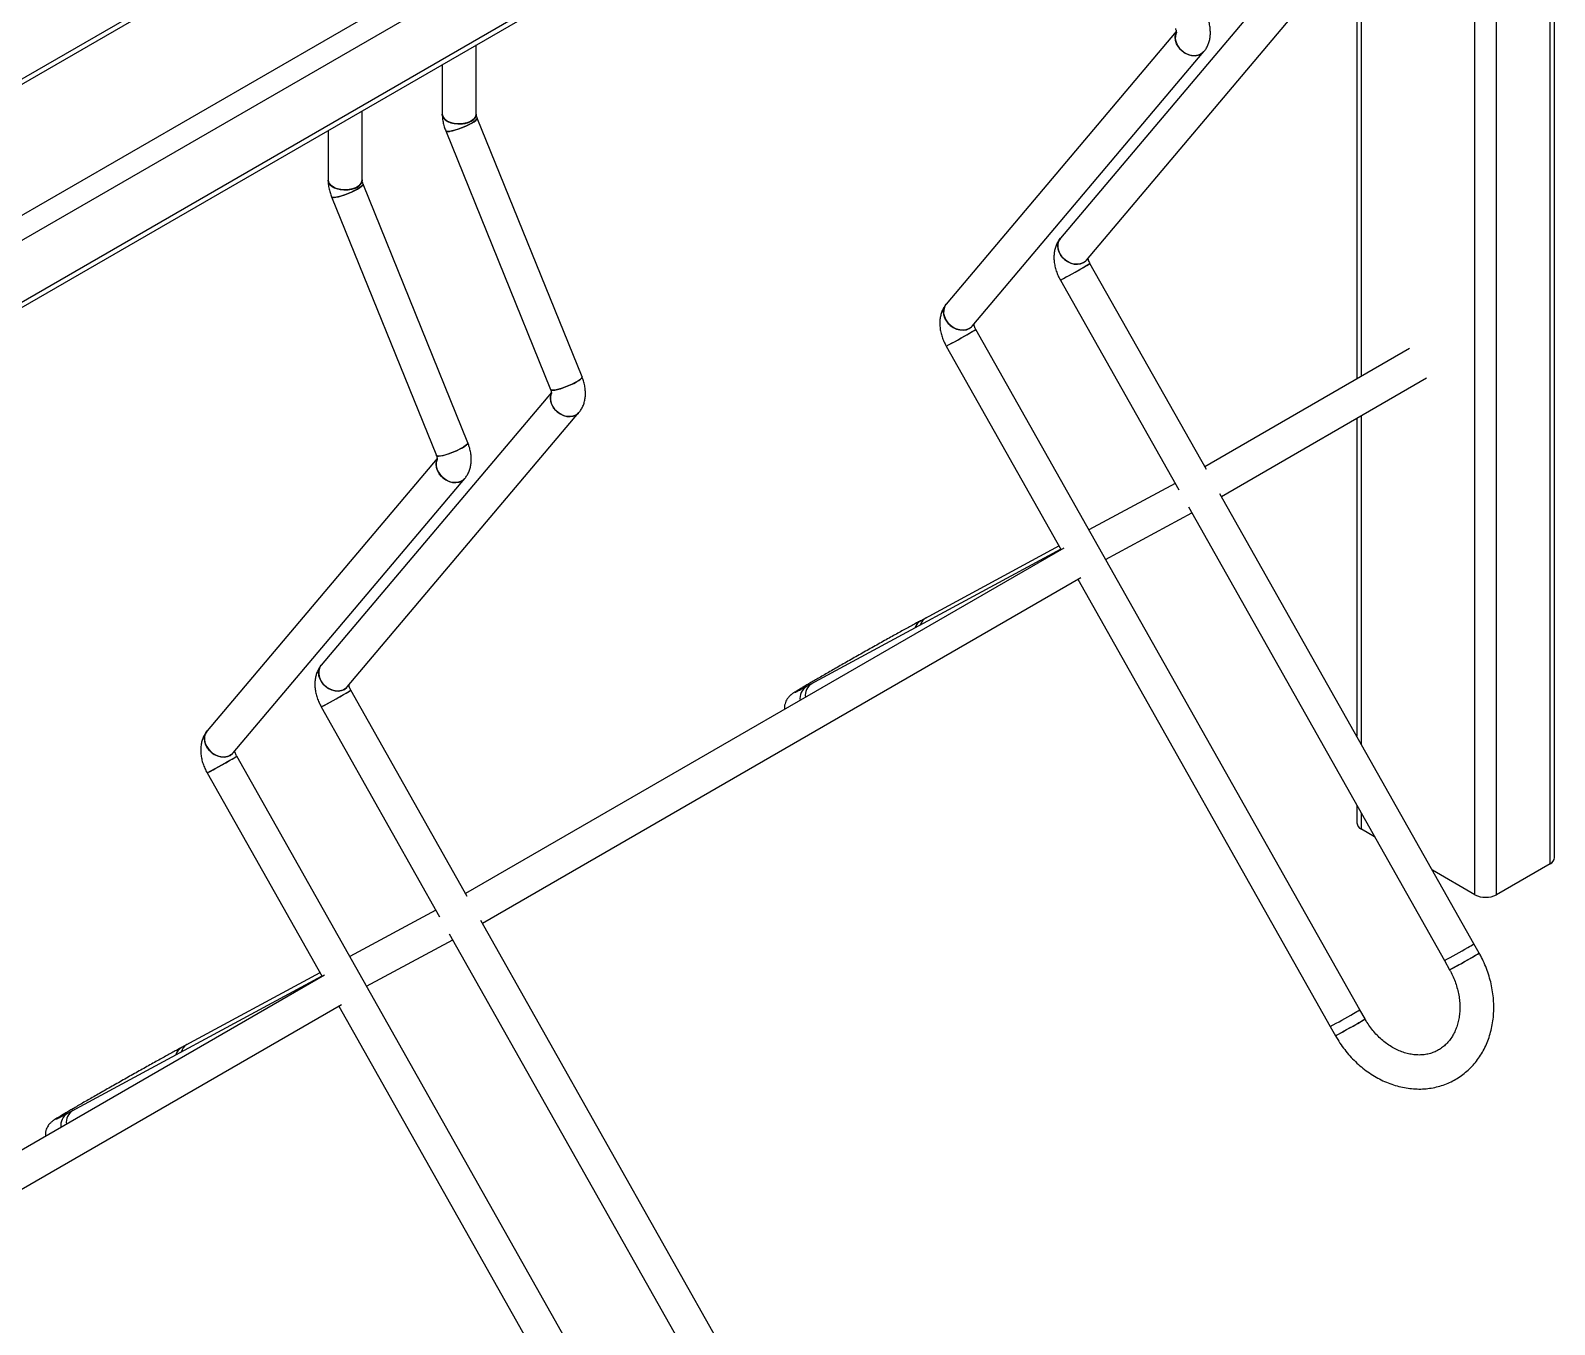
# Model space of a CAD drawing. Header units: millimetres. Extents: x 1641 to 7581, y -3677 to 523.
# Drawn here: x 6492 to 7209, y -1767 to -1158 of the extents above; entities that cross this region are included whole.
import ezdxf

# ---------------------------------------------------------------- set-up
doc = ezdxf.new("R2010")
doc.units = ezdxf.units.MM

msp = doc.modelspace()

# ---------------------------------------------------------------- linework, layer by layer
for p, q in [((7148.83, -799.85), (5772.96, -1594.12)), ((7153.92, -799.34), (5775.07, -1595.34)), ((7207.38, -830.2), (5828.52, -1626.2)), ((7209.49, -1547.62), (7209.49, -834.87)), ((7207.38, -841.96), (5838.7, -1632.08)), ((7207.38, -1550.56), (7207.38, -841.96)), ((7182.21, -885.56), (5863.88, -1646.62)), ((7182.21, -1565.09), (7182.21, -885.56)), ((5865.99, -1647.84), (7177.12, -890.94)), ((7172.03, -1565.09), (7172.03, -893.88)), ((7118.57, -1321.16), (7118.57, -924.74)), ((7116.46, -925.95), (7116.46, -1322.38)), ((7085.19, -1127.98), (6976.91, -1256.2)), ((7085.19, -1127.98), (6976.91, -1256.2)), ((6989.13, -1266.52), (7098.19, -1137.38)), ((6989.13, -1266.52), (7098.19, -1137.38)), ((7031.45, -1159), (6923.17, -1287.22)), ((7031.45, -1159), (6923.17, -1287.22)), ((6701.94, -1197.81), (6701.94, -1165.25)), ((6701.94, -1197.81), (6701.94, -1165.25)), ((6935.39, -1297.54), (7044.45, -1168.4)), ((6935.39, -1297.54), (7044.45, -1168.4)), ((6685.94, -1174.48), (6685.94, -1197.81)), ((6685.94, -1174.48), (6685.94, -1197.81)), ((6648.2, -1228.84), (6648.2, -1196.27)), ((6648.2, -1228.84), (6648.2, -1196.27)), ((6751.72, -1321.39), (6702.4, -1199.66)), ((6751.72, -1321.39), (6702.4, -1199.66)), ((6632.2, -1205.51), (6632.2, -1228.84)), ((6632.2, -1205.51), (6632.2, -1228.84)), ((6687.57, -1205.67), (6736.89, -1327.4)), ((6687.57, -1205.67), (6736.89, -1327.4)), ((6697.98, -1352.41), (6648.66, -1230.69)), ((6697.98, -1352.41), (6648.66, -1230.69)), ((6633.83, -1236.69), (6683.15, -1358.42)), ((6633.83, -1236.69), (6683.15, -1358.42)), ((7045.6, -1365.07), (6990.82, -1268.06)), ((7045.6, -1365.07), (6990.82, -1268.06)), ((6976.89, -1275.93), (7032.6, -1374.61)), ((6976.89, -1275.93), (7032.6, -1374.61)), ((7117.83, -1619.21), (6937.08, -1299.08)), ((7117.83, -1619.21), (6937.08, -1299.08)), ((6923.15, -1306.95), (6977.24, -1402.75)), ((6923.15, -1306.95), (6977.24, -1402.75)), ((7141.3, -1308.04), (7044.84, -1363.73)), ((7052.7, -1377.66), (7149.3, -1321.9)), ((6737.29, -1328.82), (6629.01, -1457.03)), ((6737.29, -1328.82), (6629.01, -1457.03)), ((6641.24, -1467.36), (6750.29, -1338.22)), ((6641.24, -1467.36), (6750.29, -1338.22)), ((7116.46, -1340.86), (7116.46, -1490.57)), ((7118.57, -1494.31), (7118.57, -1339.64)), ((6683.55, -1359.84), (6575.27, -1488.06)), ((6683.55, -1359.84), (6575.27, -1488.06)), ((6587.5, -1498.38), (6696.55, -1369.24)), ((6587.5, -1498.38), (6696.55, -1369.24)), ((7030.87, -1371.53), (6990.34, -1393.4)), ((7171.57, -1588.18), (7052.02, -1376.45)), ((7171.57, -1588.18), (7052.02, -1376.45)), ((7037.15, -1382.65), (7157.64, -1596.05)), ((7037.15, -1382.65), (7157.64, -1596.05)), ((6998.2, -1407.34), (7038.73, -1385.46)), ((6978.45, -1402.05), (6696.94, -1564.56)), ((6977.13, -1402.55), (6857.4, -1467.18)), ((6976.25, -1401.01), (6911.14, -1436.15)), ((6704.81, -1578.5), (6986.45, -1415.91)), ((6985.11, -1416.68), (7103.9, -1627.07)), ((6985.11, -1416.68), (7103.9, -1627.07)), ((6911, -1436.23), (6911.14, -1436.15)), ((6913.68, -1434.78), (6911.14, -1436.15)), ((6697.7, -1565.91), (6642.92, -1468.89)), ((6697.7, -1565.91), (6642.92, -1468.89)), ((6859.94, -1465.81), (6857.4, -1467.18)), ((6628.99, -1476.76), (6684.71, -1575.44)), ((6628.99, -1476.76), (6684.71, -1575.44)), ((6769.94, -1820.04), (6589.18, -1499.92)), ((6769.94, -1820.04), (6589.18, -1499.92)), ((6575.25, -1507.78), (6629.34, -1603.59)), ((6575.25, -1507.78), (6629.34, -1603.59)), ((7116.46, -1523.12), (7116.46, -1531.29)), ((7118.57, -1534.23), (7118.57, -1526.85)), ((7124.75, -1537.8), (7118.57, -1534.23)), ((7172.03, -1565.09), (7152.01, -1553.53)), ((7207.38, -1550.56), (7182.21, -1565.09)), ((6682.97, -1572.36), (6642.44, -1594.24)), ((6823.68, -1789.02), (6704.12, -1577.28)), ((6823.68, -1789.02), (6704.12, -1577.28)), ((6689.25, -1583.49), (6809.75, -1796.89)), ((6689.25, -1583.49), (6809.75, -1796.89)), ((6650.31, -1608.18), (6690.84, -1586.3)), ((7174.03, -1592.54), (7171.57, -1588.18)), ((7157.64, -1596.05), (7160.1, -1600.4)), ((6630.55, -1602.89), (6349.04, -1765.4)), ((6629.23, -1603.39), (6509.5, -1668.01)), ((6628.36, -1601.84), (6563.24, -1636.99)), ((6356.91, -1779.33), (6638.55, -1616.75)), ((6637.21, -1617.52), (6756, -1827.91)), ((6637.21, -1617.52), (6756, -1827.91)), ((7120.29, -1623.56), (7117.83, -1619.21)), ((7103.9, -1627.07), (7106.36, -1631.43)), ((6565.78, -1635.62), (6563.24, -1636.99)), ((6563.11, -1637.06), (6563.24, -1636.99)), ((6512.04, -1666.64), (6509.5, -1668.01))]:
    msp.add_line(p, q)
at = {"flags": 128}
for points in [[(7044.46, -1168.4), (7043.65, -1169.17), (7042.43, -1169.87), (7041.01, -1170.27), (7039.47, -1170.34), (7037.88, -1170.07), (7036.31, -1169.49), (7034.83, -1168.61), (7033.52, -1167.49), (7032.43, -1166.16), (7031.62, -1164.7), (7031.12, -1163.17), (7030.96, -1161.65), (7031.15, -1160.19), (7031.41, -1159.42)], [(7031.4, -1159.44), (7031.37, -1159.52), (7031.01, -1160.91), (7031, -1162.4), (7031.33, -1163.94), (7031.99, -1165.44), (7032.95, -1166.85), (7034.15, -1168.08), (7035.56, -1169.08), (7037.09, -1169.82), (7038.68, -1170.24), (7040.26, -1170.34), (7041.74, -1170.11), (7043.07, -1169.56)], [(7031.4, -1159.44), (7031.37, -1159.52), (7031.01, -1160.91), (7031, -1162.4), (7031.33, -1163.94), (7031.99, -1165.44), (7032.95, -1166.85), (7034.15, -1168.08), (7035.56, -1169.08), (7037.09, -1169.82), (7038.68, -1170.24), (7040.26, -1170.34), (7041.74, -1170.11), (7043.07, -1169.56)], [(7031.4, -1159.44), (7031.37, -1159.52), (7031.01, -1160.91), (7031, -1162.4), (7031.33, -1163.94), (7031.99, -1165.44), (7032.95, -1166.85), (7034.15, -1168.08), (7035.56, -1169.08), (7037.09, -1169.82), (7038.68, -1170.24), (7040.26, -1170.34), (7041.74, -1170.11), (7043.07, -1169.56)], [(7043.07, -1169.56), (7044.17, -1168.71), (7044.45, -1168.4)], [(7043.07, -1169.56), (7044.17, -1168.71), (7044.46, -1168.4)], [(7043.07, -1169.56), (7044.17, -1168.71), (7044.45, -1168.4)], [(6685.94, -1197.81), (6685.95, -1197.94), (6686.18, -1198.93), (6686.78, -1199.86), (6687.71, -1200.71), (6688.93, -1201.41), (6690.39, -1201.95), (6692.01, -1202.29), (6693.73, -1202.43), (6695.45, -1202.35), (6697.11, -1202.05), (6698.61, -1201.56), (6699.9, -1200.9), (6700.91, -1200.08), (6701.59, -1199.17), (6701.92, -1198.19), (6701.94, -1197.81)], [(6701.94, -1197.81), (6701.94, -1197.94), (6701.71, -1198.93), (6701.11, -1199.86), (6700.18, -1200.71), (6698.96, -1201.41), (6697.5, -1201.95), (6695.88, -1202.29), (6694.16, -1202.43), (6692.44, -1202.35), (6690.78, -1202.05), (6689.28, -1201.56), (6687.99, -1200.9), (6686.98, -1200.08), (6686.3, -1199.17), (6685.97, -1198.19), (6685.94, -1197.81)], [(6685.94, -1197.82), (6686.09, -1198.68), (6686.6, -1199.64), (6687.45, -1200.51), (6688.6, -1201.25), (6690.01, -1201.83), (6691.6, -1202.23), (6693.3, -1202.41), (6695.03, -1202.39), (6696.7, -1202.15), (6698.25, -1201.7), (6699.6, -1201.08)], [(6701.94, -1197.75), (6701.8, -1198.68), (6701.29, -1199.64), (6700.44, -1200.51), (6699.29, -1201.25), (6697.88, -1201.83), (6696.29, -1202.23), (6694.59, -1202.41), (6692.86, -1202.39), (6691.19, -1202.15), (6689.64, -1201.7), (6688.29, -1201.08)], [(6687.55, -1205.6), (6687.59, -1205.72), (6687.94, -1205.93), (6688.62, -1205.99), (6689.59, -1205.89), (6690.82, -1205.65), (6692.24, -1205.26), (6693.8, -1204.76), (6695.4, -1204.15), (6696.99, -1203.48), (6698.48, -1202.76), (6699.81, -1202.05)], [(6687.55, -1205.6), (6687.59, -1205.72), (6687.94, -1205.93), (6688.62, -1205.99), (6689.59, -1205.89), (6690.82, -1205.65), (6692.24, -1205.26), (6693.8, -1204.76), (6695.4, -1204.15), (6696.99, -1203.48), (6698.48, -1202.76), (6699.81, -1202.05)], [(6702.4, -1199.67), (6702.38, -1199.97), (6702.03, -1200.45), (6701.36, -1201.04), (6700.39, -1201.7), (6699.17, -1202.4), (6697.75, -1203.12), (6696.2, -1203.82), (6694.6, -1204.46), (6693.01, -1205.02), (6691.51, -1205.47), (6690.18, -1205.79), (6689.07, -1205.96), (6688.24, -1205.98), (6687.72, -1205.84), (6687.57, -1205.67)], [(6702.4, -1199.67), (6702.41, -1199.87), (6702.15, -1200.32), (6701.56, -1200.88), (6700.66, -1201.53), (6699.5, -1202.23), (6698.12, -1202.94), (6696.6, -1203.65), (6695, -1204.31), (6693.4, -1204.89), (6691.87, -1205.37), (6690.49, -1205.72), (6689.32, -1205.93)], [(6699.81, -1202.05), (6700.91, -1201.36), (6701.74, -1200.73), (6702.25, -1200.2), (6702.42, -1199.78), (6702.4, -1199.66)], [(6699.81, -1202.05), (6700.91, -1201.36), (6701.74, -1200.73), (6702.25, -1200.2), (6702.42, -1199.78), (6702.4, -1199.66)], [(6632.2, -1228.84), (6632.21, -1228.96), (6632.44, -1229.95), (6633.04, -1230.89), (6633.97, -1231.73), (6635.19, -1232.43), (6636.65, -1232.97), (6638.27, -1233.32), (6639.99, -1233.45), (6641.71, -1233.37), (6643.37, -1233.08), (6644.87, -1232.59), (6646.16, -1231.92), (6647.17, -1231.11), (6647.85, -1230.19), (6648.18, -1229.21), (6648.2, -1228.84)], [(6648.2, -1228.84), (6648.2, -1228.96), (6647.97, -1229.95), (6647.37, -1230.89), (6646.44, -1231.73), (6645.22, -1232.43), (6643.76, -1232.97), (6642.14, -1233.32), (6640.42, -1233.45), (6638.7, -1233.37), (6637.04, -1233.08), (6635.54, -1232.59), (6634.25, -1231.92), (6633.24, -1231.11), (6632.56, -1230.19), (6632.23, -1229.21), (6632.2, -1228.84)], [(6632.2, -1228.84), (6632.35, -1229.71), (6632.86, -1230.66), (6633.71, -1231.53), (6634.86, -1232.27), (6636.27, -1232.86), (6637.86, -1233.25), (6639.56, -1233.44), (6641.28, -1233.41), (6642.96, -1233.17), (6644.51, -1232.73), (6645.86, -1232.1)], [(6633.81, -1236.63), (6633.85, -1236.74), (6634.2, -1236.95), (6634.88, -1237.01), (6635.85, -1236.92), (6637.08, -1236.67), (6638.5, -1236.29), (6640.06, -1235.78), (6641.66, -1235.17), (6643.25, -1234.5), (6644.74, -1233.79), (6646.07, -1233.07)], [(6648.66, -1230.69), (6648.64, -1231), (6648.29, -1231.48), (6647.62, -1232.06), (6646.65, -1232.72), (6645.43, -1233.43), (6644.01, -1234.15), (6642.46, -1234.84), (6640.86, -1235.49), (6639.27, -1236.05), (6637.77, -1236.49), (6636.44, -1236.81), (6635.33, -1236.98), (6634.5, -1237), (6633.98, -1236.86), (6633.83, -1236.69)], [(6633.83, -1236.69), (6633.85, -1236.74), (6634.2, -1236.95), (6634.88, -1237.01), (6635.85, -1236.92), (6637.08, -1236.67), (6638.5, -1236.29), (6640.06, -1235.78), (6641.66, -1235.17), (6643.25, -1234.5), (6644.74, -1233.79), (6646.07, -1233.07)], [(6648.2, -1228.77), (6648.06, -1229.71), (6647.55, -1230.66), (6646.7, -1231.53), (6645.55, -1232.27), (6644.14, -1232.86), (6642.55, -1233.25), (6640.85, -1233.44), (6639.12, -1233.41), (6637.45, -1233.17), (6635.9, -1232.73), (6634.55, -1232.1)], [(6648.66, -1230.69), (6648.67, -1230.89), (6648.41, -1231.35), (6647.82, -1231.91), (6646.92, -1232.55), (6645.76, -1233.25), (6644.38, -1233.97), (6642.86, -1234.67), (6641.26, -1235.33), (6639.66, -1235.92), (6638.13, -1236.39), (6636.75, -1236.75), (6635.58, -1236.96)], [(6646.07, -1233.07), (6647.17, -1232.38), (6648, -1231.76), (6648.51, -1231.22), (6648.68, -1230.8), (6648.66, -1230.69)], [(6646.07, -1233.07), (6647.17, -1232.38), (6648, -1231.76), (6648.51, -1231.22), (6648.68, -1230.8), (6648.66, -1230.69)], [(6989.13, -1266.52), (6988.33, -1267.28), (6987.11, -1267.99), (6985.7, -1268.38), (6984.16, -1268.45), (6982.56, -1268.19), (6980.99, -1267.6), (6979.52, -1266.73), (6978.2, -1265.6), (6977.12, -1264.28), (6976.3, -1262.82), (6975.81, -1261.29), (6975.65, -1259.76), (6975.83, -1258.31), (6976.35, -1257), (6976.91, -1256.2)], [(6976.91, -1256.2), (6976.73, -1256.42), (6976.05, -1257.63), (6975.7, -1259.02), (6975.68, -1260.52), (6976.01, -1262.05), (6976.67, -1263.56), (6977.63, -1264.96), (6978.84, -1266.19), (6980.24, -1267.2), (6981.77, -1267.93), (6983.36, -1268.36), (6984.94, -1268.46), (6986.42, -1268.22), (6987.75, -1267.67)], [(6976.9, -1256.2), (6976.73, -1256.42), (6976.05, -1257.63), (6975.7, -1259.02), (6975.68, -1260.52), (6976.01, -1262.05), (6976.67, -1263.56), (6977.63, -1264.96), (6978.84, -1266.19), (6980.24, -1267.2), (6981.77, -1267.93), (6983.36, -1268.36), (6984.94, -1268.46), (6986.42, -1268.22), (6987.75, -1267.67)], [(6976.9, -1256.2), (6976.73, -1256.42), (6976.05, -1257.63), (6975.7, -1259.02), (6975.68, -1260.52), (6976.01, -1262.05), (6976.67, -1263.56), (6977.63, -1264.96), (6978.84, -1266.19), (6980.24, -1267.2), (6981.77, -1267.93), (6983.36, -1268.36), (6984.94, -1268.46), (6986.42, -1268.22), (6987.75, -1267.67)], [(6987.75, -1267.67), (6988.86, -1266.82), (6989.13, -1266.52)], [(6987.75, -1267.67), (6988.86, -1266.82), (6989.13, -1266.52)], [(6987.75, -1267.67), (6988.86, -1266.82), (6989.13, -1266.52)], [(6935.39, -1297.54), (6934.59, -1298.3), (6933.37, -1299.01), (6931.96, -1299.41), (6930.42, -1299.47), (6928.82, -1299.21), (6927.25, -1298.63), (6925.78, -1297.75), (6924.46, -1296.63), (6923.38, -1295.3), (6922.56, -1293.84), (6922.07, -1292.31), (6921.91, -1290.78), (6922.09, -1289.33), (6922.61, -1288.02), (6923.17, -1287.22)], [(6923.17, -1287.22), (6922.99, -1287.44), (6922.31, -1288.66), (6921.96, -1290.04), (6921.94, -1291.54), (6922.27, -1293.08), (6922.93, -1294.58), (6923.89, -1295.98), (6925.09, -1297.22), (6926.5, -1298.22), (6928.03, -1298.96), (6929.62, -1299.38), (6931.2, -1299.48), (6932.68, -1299.25), (6934.01, -1298.69)], [(6923.16, -1287.22), (6922.99, -1287.44), (6922.31, -1288.66), (6921.96, -1290.04), (6921.94, -1291.54), (6922.27, -1293.08), (6922.93, -1294.58), (6923.89, -1295.98), (6925.09, -1297.22), (6926.5, -1298.22), (6928.03, -1298.96), (6929.62, -1299.38), (6931.2, -1299.48), (6932.68, -1299.25), (6934.01, -1298.69)], [(6923.16, -1287.22), (6922.99, -1287.44), (6922.31, -1288.66), (6921.96, -1290.04), (6921.94, -1291.54), (6922.27, -1293.08), (6922.93, -1294.58), (6923.89, -1295.98), (6925.09, -1297.22), (6926.5, -1298.22), (6928.03, -1298.96), (6929.62, -1299.38), (6931.2, -1299.48), (6932.68, -1299.25), (6934.01, -1298.69)], [(6934.01, -1298.69), (6935.12, -1297.84), (6935.39, -1297.54)], [(6934.01, -1298.69), (6935.12, -1297.84), (6935.39, -1297.54)], [(6934.01, -1298.69), (6935.12, -1297.84), (6935.39, -1297.54)], [(6751.72, -1321.39), (6751.7, -1321.7), (6751.36, -1322.18), (6750.68, -1322.76), (6749.71, -1323.43), (6748.49, -1324.13), (6747.07, -1324.85), (6745.52, -1325.55), (6743.92, -1326.19), (6742.33, -1326.75), (6740.83, -1327.2), (6739.5, -1327.52), (6738.39, -1327.69), (6737.56, -1327.7), (6737.04, -1327.57), (6736.89, -1327.4)], [(6736.89, -1327.4), (6736.91, -1327.44), (6737.26, -1327.66), (6737.94, -1327.72), (6738.92, -1327.62), (6740.14, -1327.37), (6741.57, -1326.99), (6743.12, -1326.48), (6744.72, -1325.88), (6746.31, -1325.2), (6747.8, -1324.49), (6749.13, -1323.77)], [(6736.89, -1327.4), (6736.91, -1327.44), (6737.26, -1327.66), (6737.94, -1327.72), (6738.92, -1327.62), (6740.14, -1327.37), (6741.57, -1326.99), (6743.12, -1326.48), (6744.72, -1325.88), (6746.31, -1325.2), (6747.8, -1324.49), (6749.13, -1323.77)], [(6736.89, -1327.4), (6736.91, -1327.44), (6737.26, -1327.66), (6737.94, -1327.72), (6738.92, -1327.62), (6740.14, -1327.37), (6741.57, -1326.99), (6743.12, -1326.48), (6744.72, -1325.88), (6746.31, -1325.2), (6747.8, -1324.49), (6749.13, -1323.77)], [(6749.13, -1323.77), (6750.23, -1323.09), (6751.06, -1322.46), (6751.57, -1321.92), (6751.74, -1321.5), (6751.72, -1321.39)], [(6749.13, -1323.77), (6750.23, -1323.09), (6751.06, -1322.46), (6751.57, -1321.92), (6751.74, -1321.5), (6751.72, -1321.39)], [(6749.13, -1323.77), (6750.23, -1323.09), (6751.06, -1322.46), (6751.57, -1321.92), (6751.74, -1321.5), (6751.72, -1321.39)], [(6750.3, -1338.21), (6749.5, -1338.98), (6748.27, -1339.68), (6746.86, -1340.08), (6745.32, -1340.15), (6743.73, -1339.88), (6742.15, -1339.3), (6740.68, -1338.43), (6739.36, -1337.3), (6738.28, -1335.97), (6737.46, -1334.51), (6736.97, -1332.98), (6736.81, -1331.46), (6736.99, -1330.01), (6737.25, -1329.23)], [(6737.24, -1329.25), (6737.21, -1329.33), (6736.86, -1330.72), (6736.84, -1332.22), (6737.18, -1333.75), (6737.83, -1335.26), (6738.79, -1336.66), (6740, -1337.89), (6741.4, -1338.9), (6742.93, -1339.63), (6744.52, -1340.06), (6746.1, -1340.16), (6747.59, -1339.92), (6748.91, -1339.37)], [(6737.24, -1329.25), (6737.21, -1329.33), (6736.86, -1330.72), (6736.84, -1332.22), (6737.18, -1333.75), (6737.83, -1335.26), (6738.79, -1336.66), (6740, -1337.89), (6741.4, -1338.9), (6742.93, -1339.63), (6744.52, -1340.06), (6746.1, -1340.16), (6747.59, -1339.92), (6748.91, -1339.37)], [(6737.24, -1329.25), (6737.21, -1329.33), (6736.86, -1330.72), (6736.84, -1332.22), (6737.18, -1333.75), (6737.83, -1335.26), (6738.79, -1336.66), (6740, -1337.89), (6741.4, -1338.9), (6742.93, -1339.63), (6744.52, -1340.06), (6746.1, -1340.16), (6747.59, -1339.92), (6748.91, -1339.37)], [(6748.91, -1339.37), (6750.02, -1338.52), (6750.3, -1338.21)], [(6748.91, -1339.37), (6750.02, -1338.52), (6750.29, -1338.22)], [(6748.91, -1339.37), (6750.02, -1338.52), (6750.29, -1338.22)], [(6697.98, -1352.41), (6697.96, -1352.72), (6697.62, -1353.2), (6696.94, -1353.79), (6695.97, -1354.45), (6694.75, -1355.16), (6693.33, -1355.87), (6691.78, -1356.57), (6690.18, -1357.21), (6688.59, -1357.77), (6687.09, -1358.22), (6685.76, -1358.54), (6684.65, -1358.71), (6683.82, -1358.73), (6683.3, -1358.59), (6683.15, -1358.42)], [(6683.15, -1358.42), (6683.17, -1358.47), (6683.52, -1358.68), (6684.2, -1358.74), (6685.17, -1358.64), (6686.4, -1358.4), (6687.83, -1358.01), (6689.38, -1357.51), (6690.98, -1356.9), (6692.57, -1356.23), (6694.06, -1355.51), (6695.39, -1354.8)], [(6683.15, -1358.42), (6683.17, -1358.47), (6683.52, -1358.68), (6684.2, -1358.74), (6685.17, -1358.64), (6686.4, -1358.4), (6687.83, -1358.01), (6689.38, -1357.51), (6690.98, -1356.9), (6692.57, -1356.23), (6694.06, -1355.51), (6695.39, -1354.8)], [(6683.15, -1358.42), (6683.17, -1358.47), (6683.52, -1358.68), (6684.2, -1358.74), (6685.17, -1358.64), (6686.4, -1358.4), (6687.83, -1358.01), (6689.38, -1357.51), (6690.98, -1356.9), (6692.57, -1356.23), (6694.06, -1355.51), (6695.39, -1354.8)], [(6695.39, -1354.8), (6696.49, -1354.11), (6697.32, -1353.48), (6697.83, -1352.95), (6698, -1352.53), (6697.98, -1352.41)], [(6695.39, -1354.8), (6696.49, -1354.11), (6697.32, -1353.48), (6697.83, -1352.95), (6698, -1352.53), (6697.98, -1352.41)], [(6695.39, -1354.8), (6696.49, -1354.11), (6697.32, -1353.48), (6697.83, -1352.95), (6698, -1352.53), (6697.98, -1352.41)], [(6696.56, -1369.23), (6695.76, -1370), (6694.53, -1370.71), (6693.12, -1371.1), (6691.58, -1371.17), (6689.99, -1370.91), (6688.41, -1370.32), (6686.94, -1369.45), (6685.62, -1368.32), (6684.54, -1367), (6683.72, -1365.54), (6683.23, -1364.01), (6683.07, -1362.48), (6683.25, -1361.03), (6683.51, -1360.25)], [(6683.5, -1360.28), (6683.47, -1360.35), (6683.12, -1361.74), (6683.1, -1363.24), (6683.43, -1364.78), (6684.09, -1366.28), (6685.05, -1367.68), (6686.26, -1368.91), (6687.66, -1369.92), (6689.19, -1370.65), (6690.78, -1371.08), (6692.36, -1371.18), (6693.85, -1370.95), (6695.17, -1370.39)], [(6683.5, -1360.28), (6683.47, -1360.35), (6683.12, -1361.74), (6683.1, -1363.24), (6683.43, -1364.78), (6684.09, -1366.28), (6685.05, -1367.68), (6686.26, -1368.91), (6687.66, -1369.92), (6689.19, -1370.65), (6690.78, -1371.08), (6692.36, -1371.18), (6693.85, -1370.95), (6695.17, -1370.39)], [(6683.5, -1360.28), (6683.47, -1360.35), (6683.12, -1361.74), (6683.1, -1363.24), (6683.43, -1364.78), (6684.09, -1366.28), (6685.05, -1367.68), (6686.26, -1368.91), (6687.66, -1369.92), (6689.19, -1370.65), (6690.78, -1371.08), (6692.36, -1371.18), (6693.85, -1370.95), (6695.17, -1370.39)], [(6695.17, -1370.39), (6696.28, -1369.54), (6696.56, -1369.23)], [(6695.17, -1370.39), (6696.28, -1369.54), (6696.55, -1369.24)], [(6695.17, -1370.39), (6696.28, -1369.54), (6696.55, -1369.24)], [(6641.24, -1467.36), (6640.44, -1468.12), (6639.22, -1468.82), (6637.8, -1469.22), (6636.26, -1469.29), (6634.67, -1469.02), (6633.1, -1468.44), (6631.62, -1467.56), (6630.31, -1466.44), (6629.22, -1465.11), (6628.41, -1463.65), (6627.91, -1462.12), (6627.75, -1460.6), (6627.93, -1459.15), (6628.45, -1457.84), (6629.01, -1457.03)], [(6629.01, -1457.03), (6628.83, -1457.25), (6628.15, -1458.47), (6627.8, -1459.86), (6627.79, -1461.35), (6628.12, -1462.89), (6628.78, -1464.4), (6629.73, -1465.8), (6630.94, -1467.03), (6632.34, -1468.04), (6633.87, -1468.77), (6635.47, -1469.2), (6637.04, -1469.29), (6638.53, -1469.06), (6639.85, -1468.51)], [(6629.01, -1457.04), (6628.83, -1457.25), (6628.15, -1458.47), (6627.8, -1459.86), (6627.79, -1461.35), (6628.12, -1462.89), (6628.78, -1464.4), (6629.73, -1465.8), (6630.94, -1467.03), (6632.34, -1468.04), (6633.87, -1468.77), (6635.47, -1469.2), (6637.04, -1469.29), (6638.53, -1469.06), (6639.85, -1468.51)], [(6629.01, -1457.04), (6628.83, -1457.25), (6628.15, -1458.47), (6627.8, -1459.86), (6627.79, -1461.35), (6628.12, -1462.89), (6628.78, -1464.4), (6629.73, -1465.8), (6630.94, -1467.03), (6632.34, -1468.04), (6633.87, -1468.77), (6635.47, -1469.2), (6637.04, -1469.29), (6638.53, -1469.06), (6639.85, -1468.51)], [(6639.85, -1468.51), (6640.96, -1467.66), (6641.24, -1467.36)], [(6639.85, -1468.51), (6640.96, -1467.66), (6641.24, -1467.36)], [(6639.85, -1468.51), (6640.96, -1467.66), (6641.24, -1467.36)], [(6587.5, -1498.38), (6586.7, -1499.14), (6585.47, -1499.85), (6584.06, -1500.24), (6582.52, -1500.31), (6580.93, -1500.05), (6579.36, -1499.46), (6577.88, -1498.59), (6576.57, -1497.46), (6575.48, -1496.14), (6574.67, -1494.68), (6574.17, -1493.15), (6574.01, -1491.62), (6574.19, -1490.17), (6574.71, -1488.86), (6575.27, -1488.06)], [(6575.27, -1488.06), (6575.09, -1488.28), (6574.41, -1489.49), (6574.06, -1490.88), (6574.05, -1492.38), (6574.38, -1493.91), (6575.04, -1495.42), (6575.99, -1496.82), (6577.2, -1498.05), (6578.6, -1499.06), (6580.13, -1499.79), (6581.73, -1500.22), (6583.3, -1500.32), (6584.79, -1500.08), (6586.11, -1499.53)], [(6575.27, -1488.06), (6575.09, -1488.28), (6574.41, -1489.49), (6574.06, -1490.88), (6574.05, -1492.38), (6574.38, -1493.91), (6575.04, -1495.42), (6575.99, -1496.82), (6577.2, -1498.05), (6578.6, -1499.06), (6580.13, -1499.79), (6581.73, -1500.22), (6583.3, -1500.32), (6584.79, -1500.08), (6586.11, -1499.53)], [(6575.27, -1488.06), (6575.09, -1488.28), (6574.41, -1489.49), (6574.06, -1490.88), (6574.05, -1492.38), (6574.38, -1493.91), (6575.04, -1495.42), (6575.99, -1496.82), (6577.2, -1498.05), (6578.6, -1499.06), (6580.13, -1499.79), (6581.73, -1500.22), (6583.3, -1500.32), (6584.79, -1500.08), (6586.11, -1499.53)], [(6586.11, -1499.53), (6587.22, -1498.68), (6587.5, -1498.38)], [(6586.11, -1499.53), (6587.22, -1498.68), (6587.5, -1498.38)], [(6586.11, -1499.53), (6587.22, -1498.68), (6587.5, -1498.38)]]:
    msp.add_lwpolyline(points, dxfattribs=at)
for centre, radius, start, end in [((6689.88, -1197.46), 3.95, 184.9293, 246.20873), ((6698.01, -1197.46), 3.96, 293.80511, 354.91107), ((6688.67, -1204.28), 1.78, 231.54444, 291.51626), ((6636.14, -1228.48), 3.95, 184.9293, 246.20873), ((6644.27, -1228.48), 3.96, 293.80601, 354.91017), ((6634.93, -1235.3), 1.78, 231.54444, 291.51626), ((6873.3, -1076.2), 224.99, 297.41288, 301.48824), ((6971.48, -1239.09), 34.83, 298.1601, 303.72583), ((6858.88, -1050.48), 254.46, 297.6302, 300.47202), ((6819.56, -1107.22), 224.99, 297.41287, 301.48825), ((6805.14, -1081.51), 254.46, 297.63017, 300.47205), ((6917.75, -1270.13), 34.82, 298.15931, 303.72667), ((6914.01, -1441.26), 5.86, 119.33003, 164.1753), ((6914.1, -1441.33), 5.97, 121.2808, 163.77431), ((6916.55, -1439.89), 5.86, 119.32969, 164.17573), ((6525.4, -1277.03), 224.99, 297.41288, 301.48824), ((6510.98, -1251.32), 254.46, 297.63017, 300.47205), ((6623.59, -1439.94), 34.82, 298.15931, 303.72667), ((6860.72, -1472.71), 6.45, 120.94798, 188.82239), ((6860.83, -1472.76), 6.56, 121.59609, 188.20844), ((6863.36, -1471.38), 6.54, 121.55765, 187.51299), ((6471.66, -1308.06), 224.99, 297.41287, 301.48825), ((6457.24, -1282.35), 254.46, 297.63017, 300.47205), ((6569.85, -1470.96), 34.82, 298.15931, 303.72667), ((7120.06, -1530.93), 3.62, 185.6928, 245.62475), ((7205.89, -1547.26), 3.62, 294.37582, 354.3039), ((7177.12, -1555.26), 11.07, 242.61038, 297.38962), ((7039.63, -1370.6), 254.47, 297.63023, 300.47195), ((7056.59, -1400.82), 224.83, 297.4121, 301.49045), ((7152.24, -1559.22), 34.83, 298.16064, 303.72599), ((7154.69, -1563.57), 34.83, 298.1606, 303.7255), ((7042.09, -1374.95), 254.47, 297.63023, 300.47195), ((6985.89, -1401.63), 254.46, 297.6302, 300.47198), ((7098.5, -1590.25), 34.82, 298.15985, 303.72684), ((7002.1, -1430.51), 226.36, 297.42544, 301.47613), ((6988.35, -1405.98), 254.46, 297.6302, 300.47198), ((7100.96, -1594.6), 34.82, 298.15981, 303.72634), ((6568.65, -1640.72), 5.86, 119.32969, 164.17573), ((6566.11, -1642.1), 5.86, 119.33003, 164.1753), ((6566.21, -1642.17), 5.97, 121.2808, 163.77431), ((6512.82, -1673.54), 6.45, 120.9486, 188.82266), ((6512.94, -1673.6), 6.56, 121.59609, 188.20844), ((6515.47, -1672.22), 6.54, 121.55765, 187.51299)]:
    msp.add_arc(centre, radius, start, end)
for points, knots in [([(7044.45, -1168.4), (7044.8, -1167.95), (7045.53, -1167.01), (7046.36, -1165.38), (7047, -1163.59), (7047.39, -1161.67), (7047.54, -1159.61), (7047.43, -1157.45), (7047.06, -1155.22), (7046.51, -1153.25), (7046.05, -1152.04), (7045.87, -1151.58)], [0, 0, 0, 0, 0.0989301, 0.2058841, 0.3148762, 0.4275621, 0.5449491, 0.6671026, 0.7928088, 0.9199243, 1, 1, 1, 1]), ([(7044.45, -1168.4), (7044.8, -1167.95), (7045.53, -1167.01), (7046.36, -1165.38), (7047, -1163.59), (7047.39, -1161.67), (7047.54, -1159.61), (7047.43, -1157.45), (7047.06, -1155.22), (7046.51, -1153.25), (7046.05, -1152.04), (7045.87, -1151.58)], [0, 0, 0, 0, 0.0989301, 0.2058841, 0.3148762, 0.4275621, 0.5449491, 0.6671026, 0.7928088, 0.9199243, 1, 1, 1, 1]), ([(7031.04, -1157.58), (7031.1, -1157.73), (7031.26, -1158.15), (7031.43, -1158.8), (7031.5, -1159.3), (7031.49, -1159.52), (7031.5, -1159.48), (7031.5, -1159.47)], [0, 0, 0, 0, 0.136936, 0.409651, 0.680918, 0.927119, 1, 1, 1, 1]), ([(7031.04, -1157.58), (7031.1, -1157.73), (7031.26, -1158.15), (7031.43, -1158.8), (7031.5, -1159.3), (7031.49, -1159.52), (7031.5, -1159.48), (7031.5, -1159.47)], [0, 0, 0, 0, 0.136936, 0.409651, 0.680918, 0.927119, 1, 1, 1, 1]), ([(6685.94, -1197.81), (6685.96, -1198.28), (6685.98, -1199.48), (6686.27, -1201.46), (6686.8, -1203.63), (6687.32, -1205.02), (6687.57, -1205.67)], [0, 0, 0, 0, 0.177404, 0.461979, 0.748251, 1, 1, 1, 1]), ([(6685.94, -1197.81), (6685.96, -1198.28), (6685.98, -1199.48), (6686.27, -1201.46), (6686.8, -1203.63), (6687.32, -1205.02), (6687.57, -1205.67)], [0, 0, 0, 0, 0.177404, 0.461979, 0.748251, 1, 1, 1, 1]), ([(6702.4, -1199.66), (6702.34, -1199.52), (6702.18, -1199.09), (6702.01, -1198.45), (6701.95, -1197.99), (6701.95, -1197.86), (6701.94, -1197.81)], [0, 0, 0, 0, 0.166546, 0.498175, 0.828095, 1, 1, 1, 1]), ([(6702.4, -1199.66), (6702.34, -1199.52), (6702.18, -1199.09), (6702.01, -1198.45), (6701.95, -1197.99), (6701.95, -1197.86), (6701.94, -1197.81)], [0, 0, 0, 0, 0.166546, 0.498175, 0.828095, 1, 1, 1, 1]), ([(6632.2, -1228.84), (6632.22, -1229.3), (6632.24, -1230.51), (6632.53, -1232.48), (6633.06, -1234.65), (6633.58, -1236.04), (6633.83, -1236.69)], [0, 0, 0, 0, 0.177406, 0.461981, 0.748251, 1, 1, 1, 1]), ([(6632.2, -1228.84), (6632.22, -1229.3), (6632.24, -1230.51), (6632.53, -1232.48), (6633.06, -1234.65), (6633.58, -1236.04), (6633.83, -1236.69)], [0, 0, 0, 0, 0.177406, 0.461981, 0.748251, 1, 1, 1, 1]), ([(6648.66, -1230.69), (6648.6, -1230.54), (6648.44, -1230.11), (6648.27, -1229.48), (6648.21, -1229.01), (6648.21, -1228.88), (6648.2, -1228.84)], [0, 0, 0, 0, 0.1665428, 0.498183, 0.8280929, 1, 1, 1, 1]), ([(6648.66, -1230.69), (6648.6, -1230.54), (6648.44, -1230.11), (6648.27, -1229.48), (6648.21, -1229.01), (6648.21, -1228.88), (6648.2, -1228.84)], [0, 0, 0, 0, 0.1665428, 0.498183, 0.8280929, 1, 1, 1, 1]), ([(6976.91, -1256.2), (6976.56, -1256.65), (6975.83, -1257.59), (6974.99, -1259.22), (6974.36, -1261.01), (6973.97, -1262.93), (6973.82, -1264.99), (6973.93, -1267.15), (6974.3, -1269.38), (6974.93, -1271.63), (6975.78, -1273.84), (6976.52, -1275.23), (6976.89, -1275.93)], [0, 0, 0, 0, 0.084476, 0.1758, 0.268868, 0.36509, 0.465323, 0.569628, 0.676966, 0.785507, 0.89397, 1, 1, 1, 1]), ([(6976.91, -1256.2), (6976.56, -1256.65), (6975.83, -1257.59), (6974.99, -1259.22), (6974.36, -1261.01), (6973.97, -1262.93), (6973.82, -1264.99), (6973.93, -1267.15), (6974.3, -1269.38), (6974.93, -1271.63), (6975.78, -1273.84), (6976.52, -1275.23), (6976.89, -1275.93)], [0, 0, 0, 0, 0.084476, 0.1758, 0.268868, 0.36509, 0.465323, 0.569628, 0.676966, 0.785507, 0.89397, 1, 1, 1, 1]), ([(6990.82, -1268.06), (6990.74, -1267.91), (6990.5, -1267.47), (6990.18, -1266.72), (6989.97, -1265.99), (6989.93, -1265.71), (6989.91, -1265.6)], [0, 0, 0, 0, 0.159688, 0.484026, 0.805054, 1, 1, 1, 1]), ([(6990.82, -1268.06), (6990.74, -1267.91), (6990.5, -1267.47), (6990.18, -1266.72), (6989.97, -1265.99), (6989.93, -1265.71), (6989.91, -1265.6)], [0, 0, 0, 0, 0.159688, 0.484026, 0.805054, 1, 1, 1, 1]), ([(6923.17, -1287.22), (6922.82, -1287.67), (6922.09, -1288.62), (6921.25, -1290.24), (6920.62, -1292.03), (6920.23, -1293.96), (6920.08, -1296.01), (6920.19, -1298.17), (6920.56, -1300.4), (6921.19, -1302.65), (6922.04, -1304.86), (6922.78, -1306.26), (6923.15, -1306.95)], [0, 0, 0, 0, 0.0844758, 0.1758006, 0.2688665, 0.3650898, 0.4653219, 0.5696275, 0.6769658, 0.785507, 0.8939703, 1, 1, 1, 1]), ([(6923.17, -1287.22), (6922.82, -1287.67), (6922.09, -1288.62), (6921.25, -1290.24), (6920.62, -1292.03), (6920.23, -1293.96), (6920.08, -1296.01), (6920.19, -1298.17), (6920.56, -1300.4), (6921.19, -1302.65), (6922.04, -1304.86), (6922.78, -1306.26), (6923.15, -1306.95)], [0, 0, 0, 0, 0.0844758, 0.1758006, 0.2688665, 0.3650898, 0.4653219, 0.5696275, 0.6769658, 0.785507, 0.8939703, 1, 1, 1, 1]), ([(6937.08, -1299.08), (6937, -1298.94), (6936.76, -1298.49), (6936.44, -1297.75), (6936.23, -1297.02), (6936.19, -1296.73), (6936.17, -1296.62)], [0, 0, 0, 0, 0.159687, 0.484025, 0.805053, 1, 1, 1, 1]), ([(6937.08, -1299.08), (6937, -1298.94), (6936.76, -1298.49), (6936.44, -1297.75), (6936.23, -1297.02), (6936.19, -1296.73), (6936.17, -1296.62)], [0, 0, 0, 0, 0.159687, 0.484025, 0.805053, 1, 1, 1, 1]), ([(6750.29, -1338.22), (6750.64, -1337.76), (6751.37, -1336.82), (6752.21, -1335.2), (6752.84, -1333.41), (6753.23, -1331.48), (6753.38, -1329.43), (6753.27, -1327.26), (6752.9, -1325.03), (6752.36, -1323.06), (6751.9, -1321.85), (6751.72, -1321.39)], [0, 0, 0, 0, 0.0989301, 0.2058841, 0.3148762, 0.4275621, 0.5449491, 0.6671026, 0.7928088, 0.9199243, 1, 1, 1, 1]), ([(6750.29, -1338.22), (6750.64, -1337.76), (6751.37, -1336.82), (6752.21, -1335.2), (6752.84, -1333.41), (6753.23, -1331.48), (6753.38, -1329.43), (6753.27, -1327.26), (6752.9, -1325.03), (6752.36, -1323.06), (6751.9, -1321.85), (6751.72, -1321.39)], [0, 0, 0, 0, 0.0989301, 0.2058841, 0.3148762, 0.4275621, 0.5449491, 0.6671026, 0.7928088, 0.9199243, 1, 1, 1, 1]), ([(6736.89, -1327.4), (6736.94, -1327.54), (6737.11, -1327.97), (6737.28, -1328.61), (6737.35, -1329.12), (6737.33, -1329.34), (6737.34, -1329.29), (6737.34, -1329.28)], [0, 0, 0, 0, 0.136936, 0.409651, 0.680918, 0.927119, 1, 1, 1, 1]), ([(6736.89, -1327.4), (6736.94, -1327.54), (6737.11, -1327.97), (6737.28, -1328.61), (6737.35, -1329.12), (6737.33, -1329.34), (6737.34, -1329.29), (6737.34, -1329.28)], [0, 0, 0, 0, 0.136936, 0.409651, 0.680918, 0.927119, 1, 1, 1, 1]), ([(6696.55, -1369.24), (6696.9, -1368.79), (6697.63, -1367.84), (6698.47, -1366.22), (6699.1, -1364.43), (6699.49, -1362.5), (6699.64, -1360.45), (6699.53, -1358.29), (6699.16, -1356.06), (6698.62, -1354.08), (6698.16, -1352.88), (6697.98, -1352.41)], [0, 0, 0, 0, 0.09893, 0.205884, 0.314874, 0.427562, 0.544949, 0.667103, 0.792809, 0.919924, 1, 1, 1, 1]), ([(6696.55, -1369.24), (6696.9, -1368.79), (6697.63, -1367.84), (6698.47, -1366.22), (6699.1, -1364.43), (6699.49, -1362.5), (6699.64, -1360.45), (6699.53, -1358.29), (6699.16, -1356.06), (6698.62, -1354.08), (6698.16, -1352.88), (6697.98, -1352.41)], [0, 0, 0, 0, 0.09893, 0.205884, 0.314874, 0.427562, 0.544949, 0.667103, 0.792809, 0.919924, 1, 1, 1, 1]), ([(6683.15, -1358.42), (6683.2, -1358.56), (6683.37, -1358.99), (6683.54, -1359.63), (6683.61, -1360.14), (6683.59, -1360.36), (6683.6, -1360.31), (6683.6, -1360.3)], [0, 0, 0, 0, 0.136936, 0.409651, 0.680918, 0.927119, 1, 1, 1, 1]), ([(6683.15, -1358.42), (6683.2, -1358.56), (6683.37, -1358.99), (6683.54, -1359.63), (6683.61, -1360.14), (6683.59, -1360.36), (6683.6, -1360.31), (6683.6, -1360.3)], [0, 0, 0, 0, 0.136936, 0.409651, 0.680918, 0.927119, 1, 1, 1, 1]), ([(6911.14, -1436.15), (6910.82, -1436.33), (6909.89, -1436.83), (6908.18, -1437.76), (6905.97, -1438.97), (6903.58, -1440.28), (6901.03, -1441.69), (6898.35, -1443.18), (6895.55, -1444.74), (6892.65, -1446.36), (6889.69, -1448.02), (6886.68, -1449.71), (6883.66, -1451.42), (6880.63, -1453.13), (6877.64, -1454.83), (6874.69, -1456.5), (6871.83, -1458.14), (6869.07, -1459.72), (6866.43, -1461.24), (6863.93, -1462.68), (6861.6, -1464.03), (6859.45, -1465.28), (6857.5, -1466.42), (6855.76, -1467.45), (6854.25, -1468.35), (6852.96, -1469.13), (6851.89, -1469.79), (6851.15, -1470.26), (6850.62, -1470.62), (6850.22, -1470.92), (6849.82, -1471.25), (6849.37, -1471.66), (6848.82, -1472.24), (6848.23, -1473.03), (6847.67, -1474.05), (6847.23, -1475.26), (6846.96, -1476.58), (6846.99, -1477.49), (6847, -1477.93)], [0, 0, 0, 0, 0.017915, 0.052255, 0.086494, 0.120652, 0.15476, 0.188835, 0.222888, 0.256925, 0.290951, 0.324971, 0.358988, 0.393004, 0.42702, 0.461039, 0.495064, 0.529099, 0.563146, 0.597213, 0.631306, 0.66544, 0.699634, 0.733922, 0.768367, 0.803103, 0.838446, 0.875404, 0.897406, 0.911827, 0.921224, 0.929918, 0.938592, 0.948764, 0.960561, 0.973304, 0.986916, 1, 1, 1, 1]), ([(6629.01, -1457.03), (6628.66, -1457.49), (6627.93, -1458.43), (6627.1, -1460.05), (6626.46, -1461.84), (6626.07, -1463.77), (6625.92, -1465.82), (6626.03, -1467.98), (6626.4, -1470.22), (6627.03, -1472.47), (6627.88, -1474.67), (6628.62, -1476.07), (6628.99, -1476.76)], [0, 0, 0, 0, 0.084478, 0.175801, 0.268868, 0.365091, 0.465323, 0.569628, 0.676966, 0.785508, 0.89397, 1, 1, 1, 1]), ([(6629.01, -1457.03), (6628.66, -1457.49), (6627.93, -1458.43), (6627.1, -1460.05), (6626.46, -1461.84), (6626.07, -1463.77), (6625.92, -1465.82), (6626.03, -1467.98), (6626.4, -1470.22), (6627.03, -1472.47), (6627.88, -1474.67), (6628.62, -1476.07), (6628.99, -1476.76)], [0, 0, 0, 0, 0.084478, 0.175801, 0.268868, 0.365091, 0.465323, 0.569628, 0.676966, 0.785508, 0.89397, 1, 1, 1, 1]), ([(6642.92, -1468.89), (6642.84, -1468.75), (6642.6, -1468.3), (6642.29, -1467.56), (6642.07, -1466.83), (6642.03, -1466.54), (6642.01, -1466.43)], [0, 0, 0, 0, 0.159687, 0.484025, 0.805053, 1, 1, 1, 1]), ([(6642.92, -1468.89), (6642.84, -1468.75), (6642.6, -1468.3), (6642.29, -1467.56), (6642.07, -1466.83), (6642.03, -1466.54), (6642.01, -1466.43)], [0, 0, 0, 0, 0.159687, 0.484025, 0.805053, 1, 1, 1, 1]), ([(6857.4, -1467.18), (6857.1, -1467.34), (6856.24, -1467.8), (6855.01, -1468.46), (6853.79, -1469.1), (6852.9, -1469.56), (6852.36, -1469.83), (6852.1, -1469.95), (6852.1, -1469.95), (6852.11, -1469.95)], [0, 0, 0, 0, 0.101408, 0.291904, 0.480896, 0.66658, 0.820404, 0.945516, 1, 1, 1, 1]), ([(6575.27, -1488.06), (6574.92, -1488.51), (6574.19, -1489.45), (6573.36, -1491.08), (6572.72, -1492.87), (6572.33, -1494.79), (6572.18, -1496.85), (6572.29, -1499.01), (6572.66, -1501.24), (6573.29, -1503.49), (6574.14, -1505.7), (6574.88, -1507.09), (6575.25, -1507.78)], [0, 0, 0, 0, 0.0844758, 0.1758006, 0.2688665, 0.3650897, 0.4653218, 0.5696274, 0.6769657, 0.7855073, 0.8939703, 1, 1, 1, 1]), ([(6575.27, -1488.06), (6574.92, -1488.51), (6574.19, -1489.45), (6573.36, -1491.08), (6572.72, -1492.87), (6572.33, -1494.79), (6572.18, -1496.85), (6572.29, -1499.01), (6572.66, -1501.24), (6573.29, -1503.49), (6574.14, -1505.7), (6574.88, -1507.09), (6575.25, -1507.78)], [0, 0, 0, 0, 0.0844758, 0.1758006, 0.2688665, 0.3650897, 0.4653218, 0.5696274, 0.6769657, 0.7855073, 0.8939703, 1, 1, 1, 1]), ([(6589.18, -1499.92), (6589.1, -1499.77), (6588.86, -1499.33), (6588.55, -1498.58), (6588.33, -1497.85), (6588.29, -1497.57), (6588.27, -1497.46)], [0, 0, 0, 0, 0.159687, 0.484021, 0.805054, 1, 1, 1, 1]), ([(6589.18, -1499.92), (6589.1, -1499.77), (6588.86, -1499.33), (6588.55, -1498.58), (6588.33, -1497.85), (6588.29, -1497.57), (6588.27, -1497.46)], [0, 0, 0, 0, 0.159687, 0.484021, 0.805054, 1, 1, 1, 1]), ([(7106.36, -1631.43), (7106.72, -1632.04), (7107.72, -1633.77), (7109.54, -1636.48), (7111.88, -1639.51), (7114.43, -1642.35), (7117.16, -1644.97), (7120.05, -1647.37), (7123.09, -1649.53), (7126.25, -1651.42), (7129.51, -1653.03), (7132.85, -1654.35), (7136.25, -1655.37), (7139.67, -1656.08), (7143.1, -1656.48), (7146.5, -1656.57), (7149.85, -1656.34), (7153.13, -1655.8), (7156.32, -1654.95), (7159.38, -1653.81), (7162.31, -1652.38), (7165.07, -1650.68), (7167.67, -1648.71), (7170.07, -1646.49), (7172.26, -1644.05), (7174.24, -1641.38), (7175.98, -1638.51), (7177.48, -1635.46), (7178.72, -1632.24), (7179.7, -1628.88), (7180.4, -1625.4), (7180.83, -1621.82), (7180.97, -1618.17), (7180.83, -1614.48), (7180.41, -1610.77), (7179.71, -1607.07), (7178.74, -1603.39), (7177.49, -1599.78), (7176.02, -1596.31), (7174.81, -1593.92), (7174.12, -1592.7), (7174.03, -1592.54)], [0, 0, 0, 0, 0.014984, 0.041951, 0.068934, 0.095926, 0.122923, 0.14992, 0.176909, 0.203878, 0.230813, 0.257695, 0.284505, 0.311223, 0.337829, 0.36431, 0.390657, 0.416869, 0.442959, 0.468944, 0.494851, 0.520712, 0.546558, 0.572418, 0.598326, 0.624312, 0.650398, 0.676598, 0.702918, 0.729355, 0.7559, 0.782542, 0.809264, 0.83605, 0.862886, 0.88976, 0.916662, 0.943586, 0.970525, 0.996072, 1, 1, 1, 1]), ([(7160.1, -1600.4), (7160.34, -1600.84), (7161.07, -1602.17), (7162.13, -1604.47), (7163.19, -1607.31), (7164, -1610.19), (7164.57, -1613.08), (7164.89, -1615.95), (7164.96, -1618.78), (7164.78, -1621.52), (7164.36, -1624.16), (7163.7, -1626.67), (7162.82, -1629.03), (7161.73, -1631.21), (7160.43, -1633.2), (7158.93, -1634.99), (7157.24, -1636.57), (7155.36, -1637.91), (7153.32, -1639), (7151.11, -1639.81), (7148.78, -1640.34), (7146.37, -1640.56), (7143.89, -1640.49), (7141.38, -1640.13), (7138.87, -1639.48), (7136.36, -1638.56), (7133.9, -1637.36), (7131.5, -1635.9), (7129.19, -1634.2), (7126.99, -1632.27), (7124.92, -1630.13), (7123.02, -1627.79), (7121.48, -1625.59), (7120.63, -1624.14), (7120.29, -1623.56)], [0, 0, 0, 0, 0.01549, 0.046726, 0.077956, 0.10917, 0.140369, 0.171558, 0.202753, 0.233974, 0.265258, 0.296655, 0.328235, 0.360084, 0.392307, 0.425012, 0.458282, 0.492136, 0.526472, 0.561031, 0.595372, 0.629239, 0.662533, 0.695283, 0.727584, 0.759539, 0.791248, 0.822789, 0.854221, 0.885584, 0.916906, 0.948203, 0.979482, 1, 1, 1, 1]), ([(6563.24, -1636.99), (6562.92, -1637.16), (6561.99, -1637.67), (6560.29, -1638.59), (6558.07, -1639.8), (6555.68, -1641.12), (6553.13, -1642.53), (6550.45, -1644.02), (6547.65, -1645.58), (6544.76, -1647.2), (6541.8, -1648.86), (6538.79, -1650.55), (6535.76, -1652.26), (6532.73, -1653.97), (6529.74, -1655.67), (6526.8, -1657.34), (6523.93, -1658.97), (6521.17, -1660.56), (6518.53, -1662.07), (6516.03, -1663.51), (6513.7, -1664.86), (6511.55, -1666.11), (6509.6, -1667.26), (6507.87, -1668.28), (6506.35, -1669.19), (6505.07, -1669.97), (6503.99, -1670.63), (6503.26, -1671.1), (6502.73, -1671.46), (6502.32, -1671.76), (6501.92, -1672.08), (6501.47, -1672.49), (6500.92, -1673.08), (6500.33, -1673.87), (6499.77, -1674.88), (6499.33, -1676.1), (6499.07, -1677.42), (6499.1, -1678.33), (6499.11, -1678.77)], [0, 0, 0, 0, 0.017915, 0.0522551, 0.0864936, 0.1206521, 0.1547604, 0.1888352, 0.2228875, 0.2569248, 0.2909518, 0.3249714, 0.3589878, 0.3930035, 0.4270198, 0.4610397, 0.4950642, 0.5290984, 0.5631469, 0.5972127, 0.6313075, 0.6654402, 0.6996346, 0.7339222, 0.7683671, 0.8031029, 0.8384464, 0.8754039, 0.8974058, 0.9118271, 0.9212235, 0.9299175, 0.9385929, 0.9487645, 0.9605606, 0.9733044, 0.9869157, 1, 1, 1, 1]), ([(6509.5, -1668.01), (6509.2, -1668.17), (6508.35, -1668.64), (6507.11, -1669.29), (6505.9, -1669.93), (6505.01, -1670.39), (6504.47, -1670.66), (6504.2, -1670.79), (6504.21, -1670.79), (6504.21, -1670.79)], [0, 0, 0, 0, 0.101408, 0.291904, 0.480896, 0.66658, 0.820401, 0.945516, 1, 1, 1, 1])]:
    msp.add_open_spline(points, degree=3, knots=knots)

doc.saveas('drawing.dxf')
